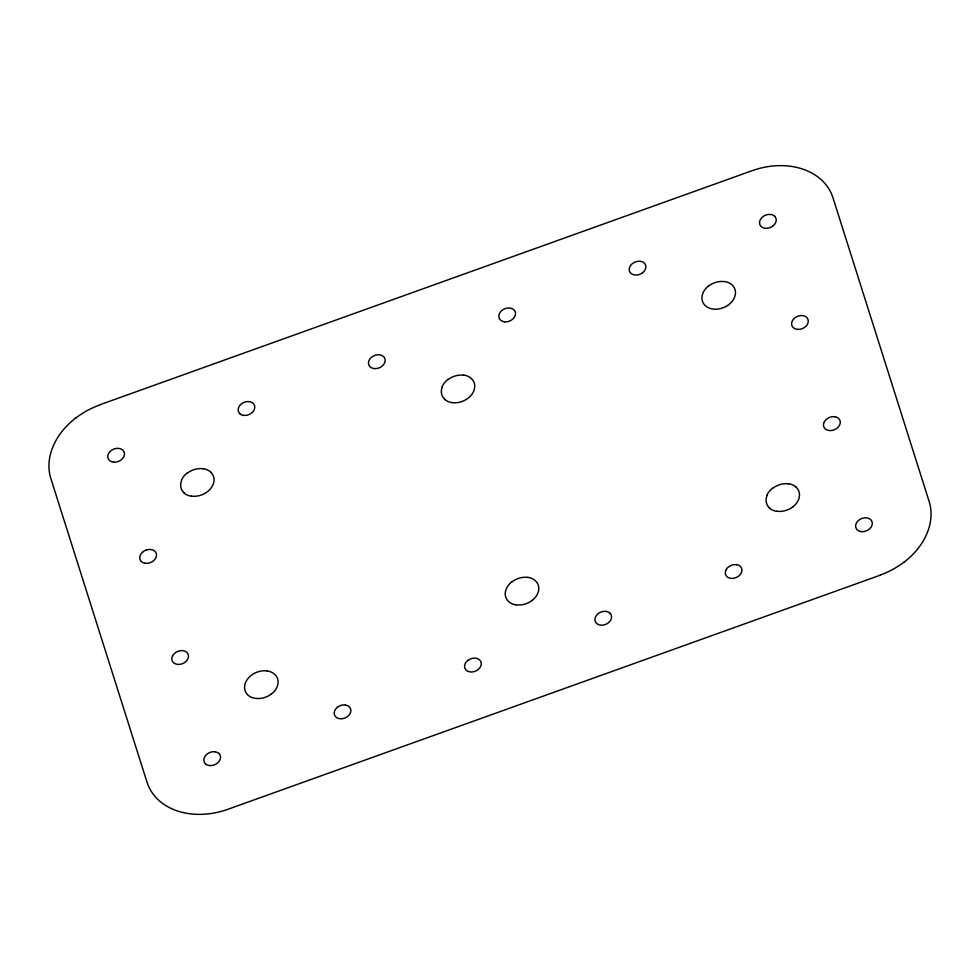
<?xml version="1.0" encoding="UTF-8"?>
<svg xmlns="http://www.w3.org/2000/svg" width="980" height="980" viewBox="0 0 980 980"><rect width="100%" height="100%" fill="white"/><g stroke="black" fill="none" stroke-linecap="round" stroke-linejoin="round"><path stroke-width="1.47" d="M100.07 404.703L751.844 170.79A69.029 52.724 -22.8 0 1 791.032 166.343A69.519 53.104 -22.8 0 1 821.681 180.112A69.017 52.712 -22.8 0 1 833.037 197.96L929.101 501.344A69.017 52.712 -22.8 0 1 926.921 533.598A69.519 53.104 -22.8 0 1 904.038 562.214M879.93 575.297L228.144 809.211A69.017 52.712 -22.8 0 1 188.969 813.657A69.519 53.104 -22.8 0 1 158.319 799.888A69.017 52.712 -22.8 0 1 146.963 782.04L50.899 478.657A69.017 52.712 -22.8 0 1 53.079 446.39A69.519 53.104 -22.8 0 1 75.962 417.786M728.753 304.621A17.248 13.181 -22.8 0 1 722.738 307.892A17.248 13.181 -22.8 0 1 712.901 309.055A17.383 13.279 -22.8 0 1 705.245 305.613A17.248 13.181 -22.8 0 1 702.452 301.166A17.248 13.181 -22.8 0 1 702.942 293.081A17.383 13.279 -22.8 0 1 708.65 285.878M728.728 304.67A17.383 13.279 -22.8 0 0 734.449 297.528A17.248 13.181 -22.8 0 0 732.17 285.033A17.383 13.279 -22.8 0 0 724.465 281.493M708.626 285.989A17.248 13.181 -22.8 0 1 724.392 281.628M796.201 487.293A17.26 13.181 -22.8 0 1 798.48 499.776A17.383 13.279 -22.8 0 1 792.771 506.93M792.795 506.88A17.26 13.181 -22.8 0 1 777.018 511.254M769.398 507.824A17.26 13.181 -22.8 0 1 767.12 495.329M772.816 488.224A17.26 13.181 -22.8 0 1 788.594 483.863M776.87 511.34A17.383 13.279 -22.8 0 1 769.202 507.897M766.899 495.317A17.383 13.279 -22.8 0 1 772.62 488.163M788.508 483.752A17.383 13.279 -22.8 0 1 796.177 487.195M471.454 378.611A17.26 13.181 -22.8 0 1 473.732 391.094A17.37 13.267 -22.8 0 1 468.011 398.248A17.26 13.181 -22.8 0 1 452.246 402.609M452.135 402.645A17.37 13.267 -22.8 0 1 444.467 399.203M442.164 386.635A17.37 13.267 -22.8 0 1 447.872 379.481M463.761 375.071A17.37 13.267 -22.8 0 1 471.417 378.513M444.638 399.179A17.26 13.181 -22.8 0 1 442.348 386.696M448.044 379.591A17.26 13.181 -22.8 0 1 463.81 375.23M532.091 600.446A17.26 13.181 -22.8 0 1 516.313 604.807M512.111 581.789A17.26 13.181 -22.8 0 1 527.877 577.428M532.054 600.495A17.383 13.279 -22.8 0 0 537.775 593.341A17.26 13.181 -22.8 0 0 535.496 580.858A17.383 13.279 -22.8 0 0 527.791 577.318M516.154 604.905A17.383 13.279 -22.8 0 1 508.485 601.463A17.26 13.181 -22.8 0 1 506.28 588.943A17.383 13.279 -22.8 0 1 511.903 581.728M824.107 422.49A8.624 6.591 -22.8 0 1 826.936 418.938A8.685 6.639 -22.8 0 1 829.889 417.26A8.624 6.591 -22.8 0 1 834.825 416.757M823.996 422.478A8.685 6.639 -22.8 0 0 825.136 428.762A8.624 6.591 -22.8 0 0 829.056 430.441A8.685 6.639 -22.8 0 0 833.907 429.926A8.624 6.591 -22.8 0 0 836.932 428.26A8.685 6.639 -22.8 0 0 839.774 424.708A8.624 6.591 -22.8 0 0 838.635 418.472A8.685 6.639 -22.8 0 0 834.789 416.708M774.592 216.213A8.636 6.591 -22.8 0 1 772.902 226.013M772.877 226.037A8.624 6.591 -22.8 0 1 764.988 228.218A8.636 6.591 -22.8 0 1 761.191 226.49A8.624 6.591 -22.8 0 1 759.782 224.273A8.636 6.591 -22.8 0 1 762.317 217.156A8.636 6.591 -22.8 0 1 770.782 214.498A8.624 6.591 -22.8 0 1 774.58 216.249M209.291 765.49A8.624 6.591 -22.8 0 0 217.744 762.832A8.624 6.591 -22.8 0 0 220.292 755.727A8.685 6.639 -22.8 0 0 218.895 753.461M205.482 763.775A8.624 6.591 -22.8 0 1 207.172 753.988A8.685 6.639 -22.8 0 1 215.073 751.746M215.073 751.807A8.624 6.591 -22.8 0 1 218.871 753.51M209.242 765.527A8.685 6.639 -22.8 0 1 205.408 763.8M725.776 570.397A8.624 6.591 -22.8 0 0 734.804 578.053A8.624 6.591 -22.8 0 0 740.304 566.379A8.697 6.639 -22.8 0 0 736.507 564.615M736.495 564.676A8.624 6.591 -22.8 0 0 728.618 566.857A8.697 6.639 -22.8 0 0 725.69 570.409M609.94 613.162A8.624 6.591 -22.8 0 1 604.44 624.836A8.624 6.591 -22.8 0 1 595.423 617.18A8.697 6.639 -22.8 0 1 598.192 613.615A8.624 6.591 -22.8 0 1 606.142 611.459M606.142 611.41A8.697 6.639 -22.8 0 1 609.976 613.125M467.901 660.422A8.624 6.591 -22.8 0 1 470.915 658.78A8.624 6.591 -22.8 0 1 475.741 658.205A8.697 6.639 -22.8 0 1 479.624 659.908A8.624 6.591 -22.8 0 1 474.087 671.619A8.624 6.591 -22.8 0 1 465.059 663.962A8.697 6.639 -22.8 0 1 467.827 660.398M345.426 705.024A8.624 6.591 -22.8 0 1 349.676 714.261A8.624 6.591 -22.8 0 1 336.912 717.801A8.624 6.591 -22.8 0 1 337.524 707.205M337.475 707.18A8.624 6.591 -22.8 0 1 345.364 705M642.549 272.795A8.636 6.591 -22.8 0 0 643.149 262.199A8.636 6.591 -22.8 0 0 630.385 265.739A8.636 6.591 -22.8 0 0 634.648 274.988A8.624 6.591 -22.8 0 0 642.525 272.82M504.284 321.771A8.636 6.591 -22.8 0 1 500.682 311.665A8.636 6.591 -22.8 0 1 514.243 310.146A8.636 6.591 -22.8 0 1 509.159 321.22A8.624 6.591 -22.8 0 1 504.259 321.795M239.782 413.609A8.624 6.591 -22.8 0 1 245.282 401.935A8.624 6.591 -22.8 0 1 254.31 409.591A8.697 6.639 -22.8 0 1 251.456 413.168A8.624 6.591 -22.8 0 1 243.579 415.324M243.493 415.373A8.697 6.639 -22.8 0 1 239.659 413.658M145.248 563.243A8.624 6.591 -22.8 0 1 141.451 561.528M143.141 551.74A8.624 6.591 -22.8 0 0 140.299 555.28A8.685 6.639 -22.8 0 0 141.34 561.552M146.13 550.111A8.624 6.591 -22.8 0 1 151.03 549.547A8.685 6.639 -22.8 0 1 154.816 551.213A8.624 6.591 -22.8 0 1 155.979 557.51A8.685 6.639 -22.8 0 1 153.113 561.075A8.624 6.591 -22.8 0 1 150.124 562.692A8.685 6.639 -22.8 0 1 145.175 563.279M143.056 551.691A8.685 6.639 -22.8 0 1 146.094 550.049M210.737 472.176A17.26 13.181 -22.8 0 1 213.015 484.659A17.37 13.267 -22.8 0 1 207.295 491.813A17.26 13.181 -22.8 0 1 191.566 496.125M183.946 492.707A17.26 13.181 -22.8 0 1 181.668 480.212M187.364 473.107A17.26 13.181 -22.8 0 1 203.13 468.746M191.418 496.211A17.37 13.267 -22.8 0 1 183.75 492.769M181.447 480.2A17.37 13.267 -22.8 0 1 187.168 473.046M203.044 468.648A17.37 13.267 -22.8 0 1 210.712 472.091M271.374 694.011A17.26 13.181 -22.8 0 1 255.596 698.373A17.383 13.279 -22.8 0 1 247.854 695.004A17.26 13.181 -22.8 0 1 245.576 682.509A17.383 13.279 -22.8 0 1 251.284 675.318A17.248 13.169 -22.8 0 1 257.299 672.06A17.26 13.181 -22.8 0 1 267.099 670.945M271.338 694.061A17.383 13.279 -22.8 0 0 277.058 686.907A17.26 13.181 -22.8 0 0 277.61 678.846A17.26 13.181 -22.8 0 0 274.706 674.363A17.383 13.279 -22.8 0 0 267.075 670.884M904.173 562.018A69.017 52.712 -22.8 0 1 880.065 575.089M75.828 417.982A69.017 52.712 -22.8 0 1 99.936 404.899M861.641 531.638A8.624 6.591 -22.8 0 0 872.065 521.801A8.624 6.591 -22.8 0 0 858.162 520.748A8.624 6.591 -22.8 0 0 861.641 531.638M797.598 329.378A8.624 6.591 -22.8 0 0 808.035 319.554A8.624 6.591 -22.8 0 0 794.131 318.488A8.624 6.591 -22.8 0 0 797.598 329.378M177.846 664.428A8.624 6.591 -22.8 0 0 188.27 654.603A8.624 6.591 -22.8 0 0 174.367 653.538A8.624 6.591 -22.8 0 0 177.846 664.428M374.507 368.615A8.636 6.591 -22.8 0 0 384.944 358.778A8.636 6.591 -22.8 0 0 371.028 357.712A8.636 6.591 -22.8 0 0 374.507 368.615M113.79 462.18A8.636 6.591 -22.8 0 0 124.227 452.344A8.636 6.591 -22.8 0 0 110.311 451.278A8.636 6.591 -22.8 0 0 113.79 462.18"/></g></svg>
